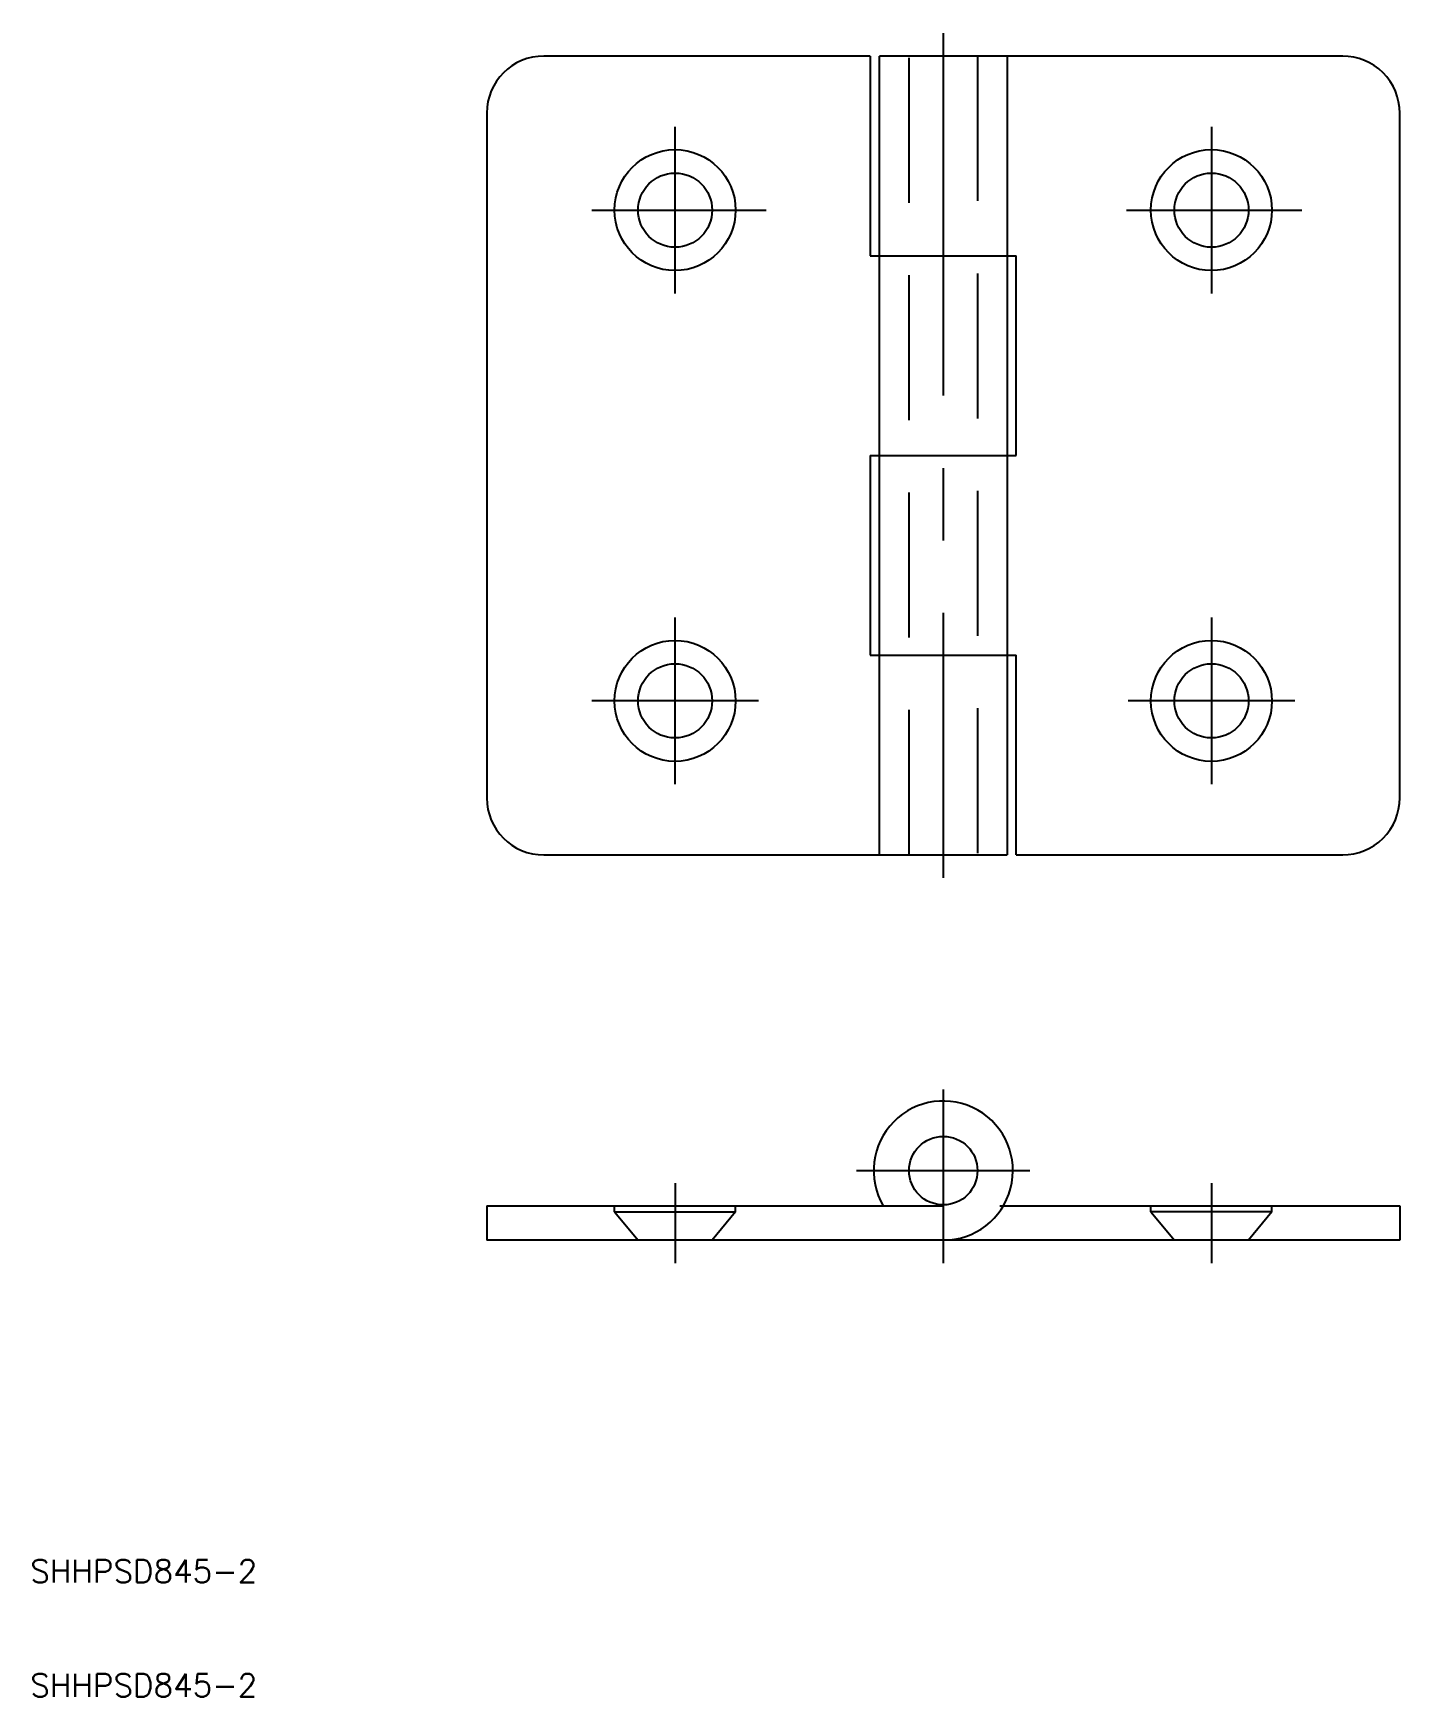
# Model space of a CAD drawing. Extents: x 10 to 130, y 10 to 156.
import ezdxf

# ---------------------------------------------------------------- set-up
doc = ezdxf.new("R2010")
doc.units = 0
doc.linetypes.add('CENTER', pattern=[50.8, 31.75, -6.35, 6.35, -6.35])
doc.linetypes.add('DASHED', pattern=[19.05, 12.7, -6.35])
doc.layers.get('0').update_dxf_attribs({"linetype": 'CONTINUOUS'})
doc.layers.add('CENTER', color=1, linetype='CENTER')
doc.styles.get("Standard").update_dxf_attribs({"font": 'txt.shx'})

msp = doc.modelspace()

# ---------------------------------------------------------------- linework, layer by layer
at = {"color": 7, "linetype": 'CONTINUOUS'}
for p, q in [((83.6, 153.76), (55, 153.76)), ((50, 148.76), (50, 88.76)), ((55, 83.76), (95.6, 83.76))]:
    msp.add_line(p, q, dxfattribs=at)
for points in [[(83.6, 153.76), (83.6, 136.26)], [(84.4, 83.76), (84.4, 153.76)], [(95.6, 153.76), (95.6, 83.76)], [(83.6, 136.26), (96.4, 136.26)], [(96.4, 118.76), (96.4, 136.26)], [(83.6, 118.76), (96.4, 118.76)], [(83.6, 118.76), (83.6, 101.26)], [(83.6, 101.26), (96.4, 101.26)], [(96.4, 83.76), (96.4, 101.26)], [(50, 53), (90, 53)], [(50, 53), (50, 50)], [(94.96, 53), (130, 53)], [(130, 53), (130, 50)], [(130, 50), (50, 50)]]:
    msp.add_lwpolyline(points, dxfattribs=at)
msp.add_lwpolyline([(96.4, 83.76), (125, 83.76, 0.414214), (130, 88.76), (130, 148.76, 0.414214), (125, 153.76), (84.4, 153.76)], format="xyb", dxfattribs=at)
at = {"color": 3, "linetype": 'DASHED'}
for points in [[(87, 83.76), (87, 153.76)], [(93, 153.76), (93, 83.76)], [(61.2, 52.5), (61.2, 53)], [(61.2, 52.5), (63.25, 50)], [(61.2, 52.5), (71.8, 52.5)], [(71.8, 52.5), (69.75, 50)], [(71.8, 52.5), (71.8, 53)], [(108.2, 52.5), (108.2, 53)], [(108.2, 52.5), (110.25, 50)], [(118.8, 52.5), (108.2, 52.5)], [(118.8, 52.5), (116.75, 50)], [(118.8, 52.5), (118.8, 53)]]:
    msp.add_lwpolyline(points, dxfattribs=at)
at = {"color": 7, "linetype": 'CONTINUOUS'}
for centre, radius in [((66.5, 140.26), 5.3), ((113.5, 140.26), 5.3), ((66.5, 140.26), 3.25), ((113.5, 140.26), 3.25), ((66.5, 97.26), 5.3), ((113.5, 97.26), 5.3), ((66.5, 97.26), 3.25), ((113.5, 97.26), 3.25), ((90, 56.1), 3)]:
    msp.add_circle(centre, radius, dxfattribs=at)
for centre, radius, start, end in [((55, 148.76), 5, 90, 180), ((55, 88.76), 5, 180, 270), ((90, 56.1), 6.1, 270, 210.5438)]:
    msp.add_arc(centre, radius, start, end, dxfattribs=at)
at = {"layer": 'CENTER', "color": 1, "linetype": 'CENTER'}
for points in [[(90, 155.76), (90, 81.76)], [(66.5, 132.96), (66.5, 147.56)], [(113.5, 147.56), (113.5, 132.96)], [(59.2, 140.26), (74.48, 140.26)], [(106.06, 140.26), (121.43, 140.26)], [(66.5, 89.96), (66.5, 104.56)], [(113.5, 104.56), (113.5, 89.96)], [(73.8, 97.26), (59.2, 97.26)], [(120.8, 97.26), (106.2, 97.26)], [(90, 63.2), (90, 48)], [(82.4, 56.1), (97.6, 56.1)], [(66.5, 55), (66.5, 48)], [(113.5, 55), (113.5, 48)]]:
    msp.add_lwpolyline(points, dxfattribs=at)

# ---------------------------------------------------------------- texts
at = {"color": 7, "linetype": 'CONTINUOUS'}
for p in [(10, 20), (10, 10)]:
    msp.add_text('SHHPSD845-2', height=2, dxfattribs=at).set_placement(p)

doc.saveas('drawing.dxf')
